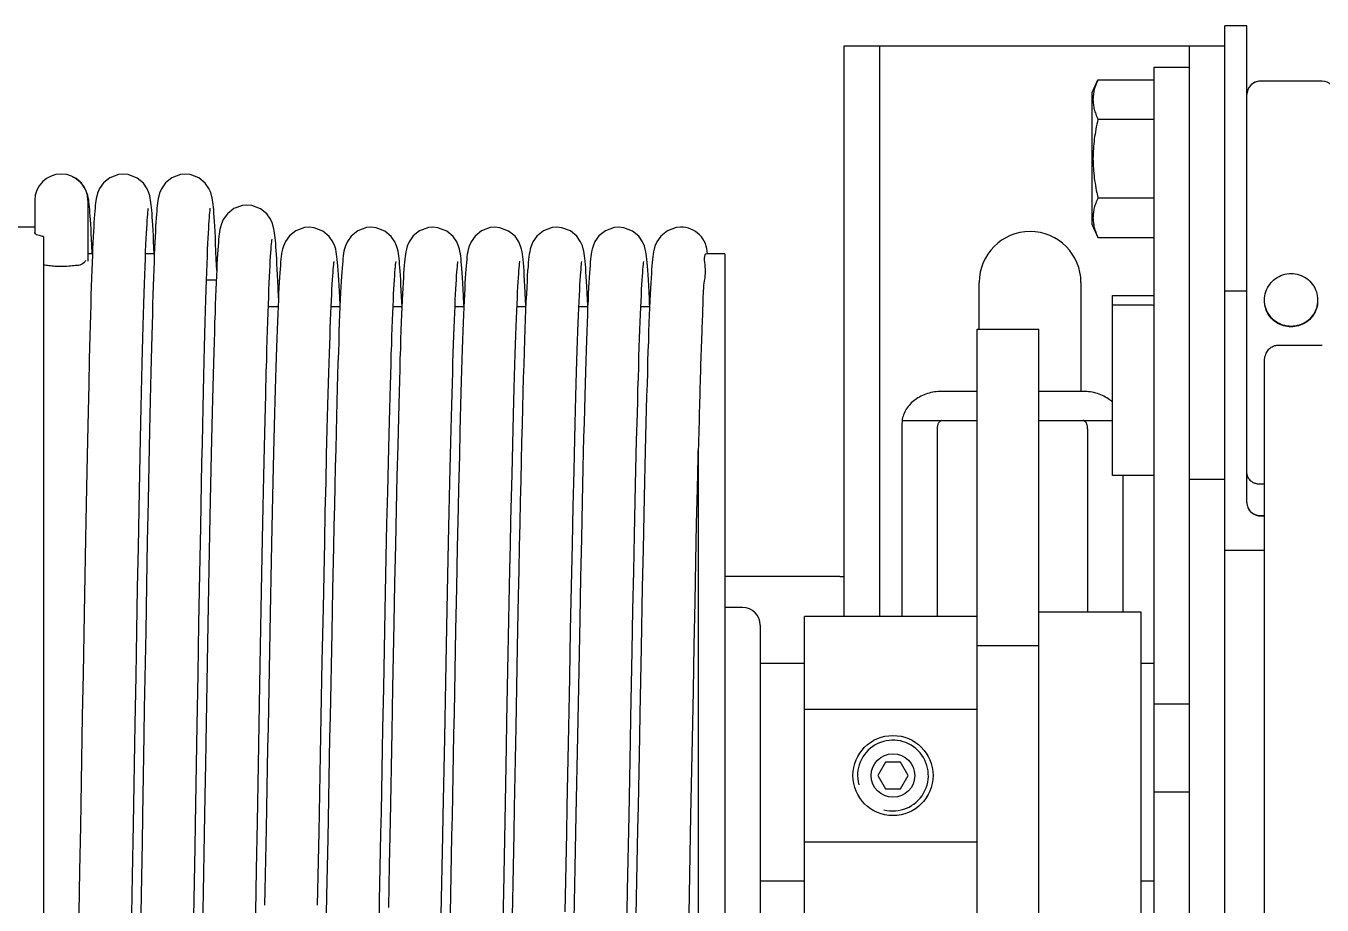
# Model space of a CAD drawing. Header units: millimetres. Extents: x 21899 to 38731, y -5425 to 3612.
# Drawn here: x 22186.1 to 22332.6, y -2726.8 to -2627.4 of the extents above; entities that cross this region are included whole.
import ezdxf

# ---------------------------------------------------------------- set-up
doc = ezdxf.new("R2010")
doc.units = ezdxf.units.MM

msp = doc.modelspace()

# ---------------------------------------------------------------- linework, layer by layer
at = {"color": 7, "linetype": 'Continuous'}
for p, q in [((22321.57, -2796.92), (22321.57, -2627.41)), ((22324.07, -2627.41), (22321.57, -2627.41)), ((22324.07, -2681.3), (22324.07, -2627.41)), ((22278.57, -2694.16), (22278.57, -2629.66)), ((22278.57, -2629.66), (22321.57, -2629.66)), ((22282.57, -2694.16), (22282.57, -2629.66)), ((22317.57, -2794.66), (22317.57, -2629.66)), ((22313.57, -2632.11), (22313.57, -2792.22)), ((22317.57, -2632.11), (22313.57, -2632.11)), ((22306.57, -2634.93), (22307.24, -2633.51)), ((22307.24, -2633.51), (22313.57, -2633.51)), ((22332.57, -2633.66), (22325.57, -2633.66)), ((22306.57, -2649.88), (22306.57, -2634.93)), ((22307.24, -2637.96), (22313.57, -2637.96)), ((22192.77, -2645.81), (22192.35, -2645.2)), ((22192.96, -2646.26), (22192.77, -2645.81)), ((22187.07, -2647.16), (22187.07, -2650.76)), ((22193.07, -2647.16), (22193.07, -2654)), ((22307.24, -2646.86), (22313.57, -2646.86)), ((22187.07, -2650.16), (22185.07, -2650.16)), ((22260.07, -2650.16), (22260.06, -2650.16)), ((22306.57, -2649.88), (22307.24, -2651.31)), ((22188.07, -2651.23), (22188.07, -2774.16)), ((22307.24, -2651.31), (22313.57, -2651.31)), ((22193.59, -2653.16), (22193.07, -2653.16)), ((22193.56, -2653.16), (22193.52, -2652.2)), ((22200.59, -2653.16), (22199.59, -2653.16)), ((22265.07, -2653.16), (22263.07, -2653.16)), ((22265.07, -2653.16), (22265.07, -2771.16)), ((22207.63, -2655.04), (22207.58, -2653.79)), ((22207.58, -2656.16), (22206.48, -2656.16)), ((22214.61, -2658.13), (22214.57, -2657)), ((22293.82, -2661.68), (22293.82, -2656.41)), ((22305.32, -2656.41), (22305.32, -2668.73)), ((22324.07, -2657.41), (22321.57, -2657.41)), ((22228.58, -2659.16), (22228.53, -2658.02)), ((22235.57, -2658.96), (22235.53, -2657.92)), ((22308.87, -2678.23), (22308.87, -2657.89)), ((22308.87, -2658.95), (22313.37, -2658.95)), ((22214.56, -2659.16), (22213.46, -2659.16)), ((22221.56, -2659.16), (22220.57, -2659.16)), ((22228.56, -2659.16), (22227.57, -2659.16)), ((22235.56, -2659.16), (22234.57, -2659.16)), ((22242.56, -2659.16), (22241.57, -2659.16)), ((22249.56, -2659.16), (22248.57, -2659.16)), ((22256.56, -2659.16), (22255.57, -2659.16)), ((22293.57, -2762.64), (22293.57, -2661.68)), ((22293.57, -2661.68), (22300.57, -2661.68)), ((22300.57, -2762.64), (22300.57, -2661.68)), ((22214.39, -2663.78), (22214.36, -2664.87)), ((22327.57, -2663.5), (22332.57, -2663.5)), ((22193.23, -2665.08), (22193.16, -2667.93)), ((22326.07, -2756.12), (22326.07, -2665.23)), ((22200.19, -2666.57), (22200.12, -2669.71)), ((22193.16, -2667.93), (22193.09, -2671)), ((22213.1, -2671.96), (22213.17, -2669.1)), ((22293.57, -2668.73), (22289.57, -2668.73)), ((22305.57, -2668.73), (22300.57, -2668.73)), ((22199.02, -2674.1), (22199.1, -2670.51)), ((22200.12, -2669.71), (22200.04, -2673.18)), ((22207.16, -2669.61), (22207.09, -2672.6)), ((22220.13, -2673.01), (22220.2, -2670.3)), ((22234.13, -2673), (22234.2, -2670.28)), ((22193.09, -2671), (22193.02, -2674.28)), ((22213.03, -2675.03), (22213.1, -2671.96)), ((22285.1, -2672.03), (22293.57, -2672.03)), ((22300.57, -2672.03), (22308.87, -2672.03)), ((22200.04, -2673.18), (22199.96, -2676.99)), ((22207.09, -2672.6), (22207.01, -2675.83)), ((22220.06, -2675.91), (22220.13, -2673.01)), ((22227.04, -2676.73), (22227.12, -2673.6)), ((22234.06, -2675.92), (22234.13, -2673)), ((22285.07, -2672.95), (22285.07, -2694.16)), ((22289.07, -2672.95), (22289.07, -2694.16)), ((22306.07, -2672.95), (22306.07, -2693.66)), ((22193.02, -2674.28), (22192.94, -2677.78)), ((22198.94, -2677.94), (22199.02, -2674.1)), ((22212.96, -2678.3), (22213.03, -2675.03)), ((22214.1, -2674.11), (22214.03, -2677.25)), ((22255.02, -2677.57), (22255.1, -2674.27)), ((22207.01, -2675.83), (22206.94, -2679.27)), ((22219.99, -2679.01), (22220.06, -2675.91)), ((22233.99, -2679.04), (22234.06, -2675.92)), ((22235.06, -2675.96), (22234.97, -2679.71)), ((22256.07, -2675.43), (22255.99, -2678.9)), ((22262.07, -2675.38), (22262.07, -2771.16)), ((22192.94, -2677.78), (22192.87, -2681.49)), ((22198.86, -2682.03), (22198.94, -2677.94)), ((22199.96, -2676.99), (22199.88, -2681.15)), ((22214.03, -2677.25), (22213.95, -2680.6)), ((22226.96, -2680.1), (22227.04, -2676.73)), ((22254.94, -2681.14), (22255.02, -2677.57)), ((22206.94, -2679.27), (22206.86, -2682.92)), ((22212.89, -2681.78), (22212.96, -2678.3)), ((22219.91, -2682.31), (22219.99, -2679.01)), ((22228, -2678.3), (22227.92, -2682.04)), ((22233.91, -2682.35), (22233.99, -2679.04)), ((22255.99, -2678.9), (22255.91, -2682.62)), ((22313.37, -2678.23), (22308.87, -2678.23)), ((22310.07, -2678.23), (22310.07, -2693.66)), ((22317.57, -2678.66), (22321.57, -2678.66)), ((22325.57, -2679.19), (22326.07, -2679.19)), ((22213.95, -2680.6), (22213.87, -2684.15)), ((22226.88, -2683.69), (22226.96, -2680.1)), ((22261.88, -2683.7), (22261.97, -2679.75)), ((22192.87, -2681.49), (22192.8, -2685.41)), ((22198.78, -2686.36), (22198.86, -2682.03)), ((22199.88, -2681.15), (22199.79, -2685.68)), ((22212.81, -2685.45), (22212.89, -2681.78)), ((22219.84, -2685.78), (22219.91, -2682.31)), ((22227.92, -2682.04), (22227.83, -2686.08)), ((22233.84, -2685.85), (22233.91, -2682.35)), ((22247.83, -2686.05), (22247.93, -2681.71)), ((22248.94, -2681.22), (22248.85, -2685.34)), ((22254.86, -2684.97), (22254.94, -2681.14)), ((22206.86, -2682.92), (22206.79, -2686.77)), ((22226.8, -2687.5), (22226.88, -2683.69)), ((22255.91, -2682.62), (22255.82, -2686.61)), ((22261.79, -2687.96), (22261.88, -2683.7)), ((22325.57, -2682.77), (22326.07, -2682.77)), ((22325.57, -2682.8), (22326.07, -2682.8)), ((22192.8, -2685.41), (22192.68, -2691.66)), ((22205.72, -2689.35), (22205.82, -2684.03)), ((22213.87, -2684.15), (22213.8, -2687.9)), ((22248.85, -2685.34), (22248.76, -2689.75)), ((22254.77, -2689.06), (22254.86, -2684.97)), ((22198.69, -2690.95), (22198.78, -2686.36)), ((22199.79, -2685.68), (22199.7, -2690.59)), ((22206.79, -2686.77), (22206.71, -2690.81)), ((22212.74, -2689.31), (22212.81, -2685.45)), ((22219.76, -2689.43), (22219.84, -2685.78)), ((22227.83, -2686.08), (22227.74, -2690.4)), ((22233.76, -2689.54), (22233.84, -2685.85)), ((22234.83, -2686.38), (22234.73, -2690.98)), ((22247.74, -2690.74), (22247.83, -2686.05)), ((22255.82, -2686.61), (22255.73, -2690.86)), ((22321.57, -2686.66), (22326.07, -2686.66)), ((22213.8, -2687.9), (22213.67, -2693.85)), ((22226.72, -2691.51), (22226.8, -2687.5)), ((22261.7, -2692.52), (22261.79, -2687.96)), ((22205.62, -2694.96), (22205.72, -2689.35)), ((22212.66, -2693.34), (22212.74, -2689.31)), ((22219.69, -2693.24), (22219.76, -2689.43)), ((22233.68, -2693.39), (22233.76, -2689.54)), ((22248.76, -2689.75), (22248.66, -2694.47)), ((22254.68, -2693.42), (22254.77, -2689.06)), ((22278.07, -2689.66), (22265.07, -2689.66)), ((22198.61, -2695.81), (22198.69, -2690.95)), ((22199.7, -2690.59), (22199.61, -2695.9)), ((22206.71, -2690.81), (22206.59, -2697.19)), ((22220.73, -2691.11), (22220.63, -2695.95)), ((22227.74, -2690.4), (22227.65, -2694.98)), ((22234.73, -2690.98), (22234.64, -2695.67)), ((22247.64, -2695.75), (22247.74, -2690.74)), ((22255.73, -2690.86), (22255.6, -2697.73)), ((22192.68, -2691.66), (22192.52, -2700.67)), ((22226.64, -2695.7), (22226.72, -2691.51)), ((22261.61, -2697.4), (22261.7, -2692.52)), ((22212.55, -2699.69), (22212.66, -2693.34)), ((22213.67, -2693.85), (22213.51, -2702.33)), ((22219.57, -2699.23), (22219.69, -2693.24)), ((22233.57, -2699.44), (22233.68, -2693.39)), ((22254.59, -2698.07), (22254.68, -2693.42)), ((22267.07, -2693.16), (22265.07, -2693.16)), ((22274.07, -2734.97), (22274.07, -2694.16)), ((22293.57, -2694.16), (22274.07, -2694.16)), ((22300.57, -2693.66), (22312.07, -2693.66)), ((22312.07, -2693.66), (22312.07, -2730.66)), ((22205.52, -2700.71), (22205.62, -2694.96)), ((22226.51, -2702.29), (22226.64, -2695.7)), ((22227.65, -2694.98), (22227.51, -2702.23)), ((22234.64, -2695.67), (22234.46, -2705.12)), ((22240.55, -2700.29), (22240.66, -2694.55)), ((22248.66, -2694.47), (22248.51, -2702.16)), ((22269.07, -2695.16), (22269.07, -2729.16)), ((22198.52, -2700.93), (22198.61, -2695.81)), ((22199.61, -2695.9), (22199.45, -2704.57)), ((22220.63, -2695.95), (22220.45, -2705.53)), ((22247.53, -2701.09), (22247.64, -2695.75)), ((22206.59, -2697.19), (22206.43, -2706.21)), ((22241.6, -2697.65), (22241.43, -2706.74)), ((22254.45, -2705.62), (22254.59, -2698.07)), ((22255.6, -2697.73), (22255.46, -2705.16)), ((22261.51, -2702.59), (22261.61, -2697.4)), ((22293.57, -2697.47), (22300.57, -2697.47)), ((22212.43, -2706.35), (22212.55, -2699.69)), ((22219.45, -2705.49), (22219.57, -2699.23)), ((22233.44, -2705.78), (22233.57, -2699.44)), ((22269.07, -2699.47), (22274.07, -2699.47)), ((22312.07, -2699.47), (22313.57, -2699.47)), ((22192.52, -2700.67), (22192.44, -2705.44)), ((22198.42, -2706.31), (22198.52, -2700.93)), ((22205.42, -2706.48), (22205.52, -2700.71)), ((22240.44, -2706.04), (22240.55, -2700.29)), ((22247.43, -2706.72), (22247.53, -2701.09)), ((22213.51, -2702.33), (22213.43, -2706.75)), ((22226.42, -2706.85), (22226.51, -2702.29)), ((22227.51, -2702.23), (22227.42, -2707.22)), ((22248.51, -2702.16), (22248.41, -2707.72)), ((22261.4, -2708.06), (22261.51, -2702.59)), ((22317.57, -2704.07), (22313.57, -2704.07)), ((22199.45, -2704.57), (22199.4, -2707.58)), ((22233.4, -2707.94), (22233.44, -2705.78)), ((22234.46, -2705.12), (22234.41, -2707.48)), ((22254.4, -2708.31), (22254.45, -2705.62)), ((22274.07, -2704.66), (22293.57, -2704.66)), ((22198.23, -2717.69), (22198.42, -2706.31)), ((22205.23, -2717.64), (22205.42, -2706.48)), ((22206.43, -2706.21), (22206.35, -2710.88)), ((22212.35, -2710.93), (22212.43, -2706.35)), ((22213.43, -2706.75), (22213.38, -2709)), ((22226.38, -2709.16), (22226.42, -2706.85)), ((22227.42, -2707.22), (22227.23, -2717.31)), ((22240.39, -2708.9), (22240.44, -2706.04)), ((22241.43, -2706.74), (22241.26, -2715.78)), ((22247.26, -2715.64), (22247.43, -2706.72)), ((22248.41, -2707.72), (22248.24, -2716.59)), ((22254.24, -2716.68), (22254.4, -2708.31)), ((22261.24, -2716.68), (22261.4, -2708.06)), ((22240.23, -2717.33), (22240.39, -2708.9)), ((22206.35, -2710.88), (22206.32, -2712.58)), ((22212.23, -2717.44), (22212.35, -2710.93)), ((22283.23, -2710.66), (22282.35, -2712.16)), ((22284.92, -2710.66), (22283.23, -2710.66)), ((22285.79, -2712.16), (22284.92, -2710.66)), ((22206.32, -2712.58), (22206.25, -2716.55)), ((22282.35, -2712.16), (22283.23, -2713.66)), ((22284.92, -2713.66), (22285.79, -2712.16)), ((22283.23, -2713.66), (22284.92, -2713.66)), ((22317.57, -2714.03), (22313.57, -2714.03)), ((22192.27, -2715.38), (22192.23, -2717.9)), ((22241.26, -2715.78), (22241.2, -2718.72)), ((22247.2, -2718.67), (22247.26, -2715.64)), ((22255.26, -2715.62), (22255.21, -2718.25)), ((22205.18, -2720.31), (22205.23, -2717.64)), ((22212.14, -2722.77), (22212.23, -2717.44)), ((22219.2, -2718.57), (22219.24, -2716.36)), ((22227.23, -2717.31), (22227.13, -2722.27)), ((22240.07, -2725.4), (22240.23, -2717.33)), ((22248.24, -2716.59), (22248.13, -2722.6)), ((22254.08, -2725.11), (22254.24, -2716.68)), ((22261.07, -2725.59), (22261.24, -2716.68)), ((22192.23, -2717.9), (22192.14, -2722.92)), ((22198.13, -2723.48), (22198.23, -2717.69)), ((22219.04, -2726.81), (22219.2, -2718.57)), ((22226.05, -2726.31), (22226.2, -2718.72)), ((22233.02, -2727.86), (22233.19, -2718.97)), ((22234.19, -2719), (22234.07, -2725.6)), ((22241.2, -2718.72), (22241.09, -2724.41)), ((22247.03, -2727.56), (22247.2, -2718.67)), ((22255.21, -2718.25), (22255.06, -2725.98)), ((22199.19, -2719.75), (22199.09, -2725.62)), ((22205.01, -2730.42), (22205.18, -2720.31)), ((22220.19, -2719.28), (22220.06, -2725.74)), ((22274.07, -2719.66), (22293.57, -2719.66)), ((22192.14, -2722.92), (22192.01, -2730.26)), ((22197.98, -2731.96), (22198.13, -2723.48)), ((22206.13, -2723.21), (22206.01, -2729.61)), ((22211.86, -2737.64), (22212.14, -2722.77)), ((22227.13, -2722.27), (22227.04, -2727.07)), ((22248.13, -2722.6), (22248.01, -2728.49)), ((22241.09, -2724.41), (22240.99, -2729.81)), ((22269.07, -2724.08), (22274.07, -2724.08)), ((22312.07, -2724.08), (22313.57, -2724.08)), ((22199.09, -2725.62), (22198.99, -2731.22)), ((22220.06, -2725.74), (22219.98, -2729.87)), ((22225.95, -2731.62), (22226.05, -2726.31)), ((22234.07, -2725.6), (22233.98, -2729.81)), ((22239.97, -2730.52), (22240.07, -2725.4)), ((22253.97, -2730.47), (22254.08, -2725.11)), ((22255.06, -2725.98), (22254.96, -2730.89)), ((22260.95, -2731.49), (22261.07, -2725.59))]:
    msp.add_line(p, q, dxfattribs=at)
at = {"color": 3, "linetype": 'Continuous'}
msp.add_line((22308.87, -2657.89), (22313.37, -2657.89), dxfattribs=at)
at = {"color": 7, "linetype": 'Continuous'}
for points in [[(22197.07, -2644.16), (22196.55, -2644.21), (22195.57, -2644.57), (22194.84, -2645.15), (22194.39, -2645.8), (22194.17, -2646.3), (22194.08, -2646.64), (22194.02, -2646.91), (22193.98, -2647.17), (22193.94, -2647.43), (22193.91, -2647.71), (22193.88, -2648.02), (22193.85, -2648.36), (22193.82, -2648.74)], [(22200.32, -2648.6), (22200.29, -2648.24), (22200.26, -2647.92), (22200.23, -2647.63), (22200.2, -2647.36), (22200.16, -2647.12), (22200.12, -2646.87), (22200.06, -2646.6), (22199.96, -2646.27), (22199.77, -2645.82), (22199.35, -2645.2), (22198.64, -2644.6), (22197.64, -2644.22), (22197.07, -2644.16)], [(22204.07, -2644.16), (22203.55, -2644.21), (22202.56, -2644.57), (22201.83, -2645.16), (22201.38, -2645.81), (22201.17, -2646.31), (22201.08, -2646.65), (22201.02, -2646.92), (22200.98, -2647.17), (22200.94, -2647.43), (22200.91, -2647.7), (22200.88, -2648.01), (22200.85, -2648.35), (22200.82, -2648.73), (22200.79, -2649.14), (22200.76, -2649.6), (22200.73, -2650.1), (22200.7, -2650.65), (22200.67, -2651.24), (22200.64, -2651.88), (22200.61, -2652.57), (22200.58, -2653.31), (22200.55, -2654.1), (22200.52, -2654.95), (22200.49, -2655.84), (22200.46, -2656.79), (22200.43, -2657.8), (22200.39, -2658.86), (22200.36, -2659.98), (22200.33, -2661.17), (22200.29, -2662.41), (22200.26, -2663.73), (22200.19, -2666.57)], [(22207.32, -2648.61), (22207.29, -2648.23), (22207.26, -2647.91), (22207.23, -2647.61), (22207.19, -2647.35), (22207.16, -2647.1), (22207.12, -2646.86), (22207.06, -2646.59), (22206.96, -2646.25), (22206.75, -2645.79), (22206.33, -2645.18), (22205.61, -2644.59), (22204.63, -2644.22), (22204.07, -2644.16)], [(22192.35, -2645.2), (22191.64, -2644.6), (22191.37, -2644.5)], [(22193.25, -2647.87), (22193.22, -2647.59), (22193.19, -2647.34), (22193.16, -2647.1), (22193.12, -2646.85), (22193.06, -2646.59), (22192.96, -2646.26)], [(22193.82, -2648.74), (22193.79, -2649.16), (22193.76, -2649.62), (22193.73, -2650.12), (22193.7, -2650.68), (22193.67, -2651.27), (22193.64, -2651.92), (22193.61, -2652.62), (22193.58, -2653.36), (22193.55, -2654.16), (22193.52, -2655.01), (22193.49, -2655.91), (22193.46, -2656.87), (22193.42, -2657.88), (22193.39, -2658.94), (22193.36, -2660.06), (22193.33, -2661.23), (22193.29, -2662.46), (22193.23, -2665.08)], [(22193.52, -2652.2), (22193.49, -2651.53), (22193.46, -2650.91), (22193.43, -2650.34), (22193.4, -2649.82), (22193.37, -2649.34), (22193.34, -2648.91), (22193.31, -2648.53), (22193.28, -2648.18), (22193.25, -2647.87)], [(22199.1, -2670.51), (22199.18, -2667.18), (22199.21, -2665.62), (22199.25, -2664.12), (22199.29, -2662.69), (22199.32, -2661.33), (22199.36, -2660.04), (22199.4, -2658.82), (22199.43, -2657.67), (22199.47, -2656.58), (22199.5, -2655.57), (22199.54, -2654.62), (22199.57, -2653.73), (22199.6, -2652.92), (22199.64, -2652.17), (22199.67, -2651.49), (22199.7, -2650.87), (22199.73, -2650.32), (22199.76, -2649.82), (22199.79, -2649.39), (22199.81, -2649.02), (22199.84, -2648.7), (22199.86, -2648.45), (22199.88, -2648.24), (22199.9, -2648.09), (22199.92, -2648)], [(22200.56, -2653.16), (22200.53, -2652.45), (22200.5, -2651.75), (22200.47, -2651.1), (22200.44, -2650.5), (22200.41, -2649.95), (22200.38, -2649.46), (22200.35, -2649.01), (22200.32, -2648.6)], [(22205.82, -2684.03), (22205.92, -2679.09), (22205.96, -2676.79), (22206.01, -2674.6), (22206.05, -2672.54), (22206.1, -2670.58), (22206.14, -2668.73), (22206.18, -2666.97), (22206.22, -2665.31), (22206.26, -2663.74), (22206.3, -2662.27), (22206.34, -2660.88), (22206.37, -2659.58), (22206.41, -2658.36), (22206.45, -2657.22), (22206.48, -2656.17), (22206.52, -2655.2), (22206.55, -2654.3), (22206.58, -2653.47), (22206.61, -2652.71), (22206.64, -2652.02), (22206.67, -2651.39), (22206.7, -2650.82), (22206.73, -2650.3), (22206.76, -2649.84), (22206.78, -2649.44), (22206.81, -2649.08), (22206.83, -2648.77), (22206.86, -2648.5), (22206.88, -2648.29), (22206.9, -2648.12), (22206.91, -2648.01)], [(22211.05, -2647.67), (22210.55, -2647.71), (22209.57, -2648.06), (22208.84, -2648.64), (22208.38, -2649.28), (22208.16, -2649.79), (22208.06, -2650.14), (22208, -2650.42), (22207.95, -2650.67), (22207.92, -2650.94), (22207.88, -2651.23), (22207.85, -2651.55), (22207.82, -2651.91), (22207.79, -2652.3), (22207.76, -2652.74), (22207.73, -2653.22), (22207.7, -2653.76), (22207.66, -2654.34), (22207.63, -2654.98), (22207.6, -2655.66), (22207.57, -2656.4), (22207.54, -2657.19), (22207.5, -2658.04), (22207.47, -2658.94), (22207.44, -2659.9), (22207.4, -2660.91), (22207.37, -2661.98), (22207.33, -2663.11), (22207.3, -2664.3), (22207.27, -2665.54), (22207.23, -2666.84), (22207.16, -2669.61)], [(22207.58, -2653.79), (22207.55, -2652.89), (22207.51, -2652.06), (22207.48, -2651.32), (22207.44, -2650.65), (22207.41, -2650.04), (22207.38, -2649.51), (22207.35, -2649.03), (22207.32, -2648.61)], [(22214.24, -2651.37), (22214.21, -2651.09), (22214.18, -2650.83), (22214.14, -2650.59), (22214.1, -2650.34), (22214.03, -2650.07), (22213.93, -2649.73), (22213.72, -2649.26), (22213.29, -2648.66), (22212.57, -2648.08), (22211.59, -2647.72), (22211.05, -2647.67)], [(22218.07, -2650.16), (22217.56, -2650.21), (22216.58, -2650.56), (22215.85, -2651.14), (22215.39, -2651.78), (22215.17, -2652.29), (22215.07, -2652.65), (22215.01, -2652.93), (22214.97, -2653.19), (22214.93, -2653.47), (22214.89, -2653.77), (22214.86, -2654.11)], [(22221.26, -2653.82), (22221.22, -2653.5), (22221.18, -2653.21), (22221.14, -2652.94), (22221.08, -2652.65), (22220.98, -2652.3), (22220.77, -2651.82), (22220.35, -2651.2), (22219.63, -2650.6), (22218.64, -2650.22), (22218.07, -2650.16)], [(22225.07, -2650.16), (22224.57, -2650.21), (22223.57, -2650.57), (22222.83, -2651.16), (22222.4, -2651.78), (22222.19, -2652.26), (22222.08, -2652.6), (22222.02, -2652.89), (22221.97, -2653.15), (22221.94, -2653.41), (22221.9, -2653.7), (22221.87, -2654.02), (22221.84, -2654.38)], [(22228.24, -2653.69), (22228.21, -2653.41), (22228.17, -2653.15), (22228.13, -2652.89), (22228.07, -2652.62), (22227.97, -2652.28), (22227.77, -2651.82), (22227.36, -2651.2), (22226.64, -2650.6), (22225.64, -2650.22), (22225.07, -2650.16)], [(22232.07, -2650.16), (22231.56, -2650.21), (22230.57, -2650.57), (22229.84, -2651.15), (22229.39, -2651.8), (22229.17, -2652.31), (22229.07, -2652.66), (22229.01, -2652.94), (22228.96, -2653.21), (22228.93, -2653.49), (22228.89, -2653.79), (22228.86, -2654.13)], [(22235.25, -2653.73), (22235.21, -2653.44), (22235.18, -2653.17), (22235.13, -2652.91), (22235.07, -2652.63), (22234.97, -2652.29), (22234.77, -2651.82), (22234.35, -2651.2), (22233.63, -2650.6), (22232.64, -2650.22), (22232.07, -2650.16)], [(22239.07, -2650.16), (22238.55, -2650.21), (22237.56, -2650.57), (22236.83, -2651.16), (22236.38, -2651.81), (22236.17, -2652.32), (22236.07, -2652.67), (22236.01, -2652.95), (22235.96, -2653.22), (22235.92, -2653.5), (22235.89, -2653.81), (22235.86, -2654.15)], [(22242.26, -2653.83), (22242.22, -2653.51), (22242.18, -2653.22), (22242.14, -2652.94), (22242.08, -2652.66), (22241.98, -2652.3), (22241.77, -2651.82), (22241.35, -2651.19), (22240.63, -2650.6), (22239.64, -2650.22), (22239.07, -2650.16)], [(22246.07, -2650.16), (22245.56, -2650.21), (22244.56, -2650.57), (22243.82, -2651.17), (22243.38, -2651.8), (22243.17, -2652.29), (22243.07, -2652.65), (22243.01, -2652.94), (22242.96, -2653.21), (22242.92, -2653.51), (22242.89, -2653.83), (22242.85, -2654.2)], [(22249.24, -2653.69), (22249.21, -2653.41), (22249.17, -2653.15), (22249.13, -2652.89), (22249.07, -2652.61), (22248.96, -2652.27), (22248.76, -2651.8), (22248.34, -2651.19), (22247.62, -2650.59), (22246.63, -2650.22), (22246.07, -2650.16)], [(22253.07, -2650.16), (22252.56, -2650.21), (22251.58, -2650.56), (22250.84, -2651.15), (22250.39, -2651.79), (22250.17, -2652.3), (22250.07, -2652.65), (22250.01, -2652.94), (22249.97, -2653.2), (22249.93, -2653.48), (22249.89, -2653.78), (22249.86, -2654.12)], [(22256.26, -2653.8), (22256.22, -2653.48), (22256.18, -2653.2), (22256.14, -2652.93), (22256.07, -2652.64), (22255.97, -2652.3), (22255.77, -2651.82), (22255.35, -2651.19), (22254.63, -2650.6), (22253.64, -2650.22), (22253.07, -2650.16)], [(22260.06, -2650.16), (22259.55, -2650.21), (22258.57, -2650.57), (22257.83, -2651.16), (22257.38, -2651.8), (22257.17, -2652.31), (22257.07, -2652.66), (22257.01, -2652.95), (22256.96, -2653.21), (22256.93, -2653.5), (22256.89, -2653.8), (22256.86, -2654.14)], [(22213.17, -2669.1), (22213.24, -2666.46), (22213.28, -2665.22), (22213.31, -2664.04), (22213.34, -2662.91), (22213.38, -2661.83), (22213.41, -2660.8), (22213.44, -2659.83), (22213.47, -2658.92), (22213.51, -2658.05), (22213.54, -2657.24), (22213.57, -2656.49), (22213.6, -2655.78), (22213.63, -2655.13), (22213.66, -2654.53), (22213.69, -2653.98), (22213.72, -2653.49), (22213.75, -2653.05), (22213.78, -2652.66), (22213.8, -2652.33), (22213.83, -2652.05), (22213.85, -2651.82), (22213.87, -2651.65), (22213.89, -2651.53), (22213.89, -2651.52)], [(22214.57, -2657), (22214.53, -2656.24), (22214.5, -2655.53), (22214.47, -2654.89), (22214.44, -2654.29), (22214.41, -2653.75), (22214.38, -2653.25), (22214.35, -2652.79), (22214.32, -2652.38), (22214.3, -2652.01), (22214.27, -2651.67), (22214.24, -2651.37)], [(22214.86, -2654.11), (22214.83, -2654.48), (22214.8, -2654.89), (22214.76, -2655.34), (22214.73, -2655.85), (22214.7, -2656.4), (22214.67, -2657.01), (22214.63, -2657.66), (22214.6, -2658.37), (22214.57, -2659.14), (22214.53, -2659.96), (22214.5, -2660.83), (22214.46, -2661.76), (22214.43, -2662.74), (22214.39, -2663.78)], [(22220.2, -2670.3), (22220.27, -2667.8), (22220.31, -2666.63), (22220.34, -2665.51), (22220.37, -2664.45), (22220.41, -2663.43), (22220.44, -2662.47), (22220.47, -2661.56), (22220.51, -2660.7), (22220.54, -2659.89), (22220.57, -2659.13), (22220.6, -2658.43), (22220.63, -2657.78), (22220.66, -2657.17), (22220.69, -2656.62), (22220.72, -2656.12), (22220.75, -2655.67), (22220.78, -2655.27), (22220.81, -2654.93), (22220.84, -2654.63), (22220.86, -2654.38), (22220.88, -2654.19), (22220.9, -2654.06), (22220.9, -2654.05)], [(22221.84, -2654.38), (22221.8, -2654.79), (22221.77, -2655.24), (22221.74, -2655.74), (22221.7, -2656.3), (22221.67, -2656.92), (22221.64, -2657.6), (22221.6, -2658.35), (22221.56, -2659.15), (22221.53, -2660.03), (22221.49, -2660.98), (22221.45, -2662), (22221.42, -2663.1), (22221.38, -2664.29), (22221.34, -2665.55), (22221.3, -2666.91), (22221.25, -2668.36), (22221.21, -2669.92), (22221.17, -2671.58), (22221.12, -2673.36), (22221.08, -2675.27), (22221.03, -2677.29), (22220.98, -2679.42), (22220.93, -2681.64), (22220.88, -2683.94), (22220.83, -2686.3), (22220.73, -2691.11)], [(22221.57, -2658.96), (22221.54, -2658.16), (22221.5, -2657.41), (22221.47, -2656.72), (22221.43, -2656.1), (22221.4, -2655.53), (22221.36, -2655.03), (22221.33, -2654.57), (22221.29, -2654.17), (22221.26, -2653.82)], [(22227.12, -2673.6), (22227.19, -2670.71), (22227.23, -2669.35), (22227.26, -2668.05), (22227.3, -2666.82), (22227.34, -2665.65), (22227.37, -2664.53), (22227.41, -2663.48), (22227.44, -2662.49), (22227.47, -2661.56), (22227.51, -2660.68), (22227.54, -2659.87), (22227.57, -2659.1), (22227.6, -2658.4), (22227.63, -2657.75), (22227.66, -2657.15), (22227.7, -2656.6), (22227.72, -2656.11), (22227.75, -2655.66), (22227.78, -2655.27), (22227.81, -2654.92), (22227.84, -2654.63), (22227.86, -2654.38), (22227.88, -2654.19), (22227.9, -2654.05)], [(22228.86, -2654.13), (22228.83, -2654.5), (22228.79, -2654.92), (22228.76, -2655.38), (22228.73, -2655.89), (22228.7, -2656.44), (22228.66, -2657.05), (22228.63, -2657.71), (22228.6, -2658.42), (22228.56, -2659.19), (22228.53, -2660.01), (22228.49, -2660.9), (22228.46, -2661.84), (22228.42, -2662.84), (22228.39, -2663.91), (22228.35, -2665.04), (22228.32, -2666.23), (22228.28, -2667.49), (22228.24, -2668.82), (22228.2, -2670.22), (22228.17, -2671.69), (22228.13, -2673.23), (22228.09, -2674.84), (22228, -2678.3)], [(22228.53, -2658.02), (22228.5, -2657.32), (22228.46, -2656.69), (22228.43, -2656.12), (22228.4, -2655.6), (22228.37, -2655.13), (22228.34, -2654.71), (22228.31, -2654.33), (22228.28, -2653.99), (22228.24, -2653.69)], [(22234.2, -2670.28), (22234.27, -2667.78), (22234.31, -2666.6), (22234.34, -2665.48), (22234.37, -2664.41), (22234.41, -2663.4), (22234.44, -2662.43), (22234.47, -2661.52), (22234.51, -2660.66), (22234.54, -2659.86), (22234.57, -2659.1), (22234.6, -2658.4), (22234.63, -2657.75), (22234.66, -2657.15), (22234.7, -2656.6), (22234.72, -2656.11), (22234.75, -2655.66), (22234.78, -2655.26), (22234.81, -2654.92), (22234.84, -2654.62), (22234.86, -2654.38), (22234.88, -2654.19), (22234.9, -2654.05)], [(22235.86, -2654.15), (22235.82, -2654.53), (22235.79, -2654.95), (22235.76, -2655.41), (22235.73, -2655.92), (22235.69, -2656.48), (22235.66, -2657.09), (22235.63, -2657.75), (22235.59, -2658.47), (22235.56, -2659.24), (22235.53, -2660.07), (22235.49, -2660.96), (22235.46, -2661.9), (22235.42, -2662.91), (22235.39, -2663.98), (22235.35, -2665.11), (22235.31, -2666.31), (22235.28, -2667.57), (22235.24, -2668.89), (22235.2, -2670.28), (22235.16, -2671.73), (22235.13, -2673.25), (22235.06, -2675.96)], [(22235.53, -2657.92), (22235.49, -2657.17), (22235.45, -2656.49), (22235.42, -2655.88), (22235.38, -2655.34), (22235.35, -2654.85), (22235.31, -2654.43), (22235.28, -2654.06), (22235.25, -2653.73)], [(22241.01, -2678.08), (22241.09, -2674.71), (22241.13, -2672.99), (22241.17, -2671.36), (22241.22, -2669.82), (22241.26, -2668.37), (22241.3, -2667.01), (22241.33, -2665.73), (22241.37, -2664.53), (22241.41, -2663.41), (22241.44, -2662.37), (22241.48, -2661.39), (22241.51, -2660.48), (22241.55, -2659.64), (22241.58, -2658.86), (22241.62, -2658.14), (22241.65, -2657.49), (22241.68, -2656.89), (22241.71, -2656.35), (22241.74, -2655.87), (22241.77, -2655.45), (22241.8, -2655.08), (22241.82, -2654.76), (22241.85, -2654.49), (22241.87, -2654.28), (22241.89, -2654.13), (22241.91, -2654.03), (22241.91, -2654.02)], [(22242.85, -2654.2), (22242.82, -2654.62), (22242.78, -2655.1), (22242.74, -2655.64), (22242.71, -2656.26), (22242.67, -2656.95), (22242.63, -2657.72), (22242.59, -2658.57), (22242.55, -2659.51), (22242.51, -2660.55), (22242.47, -2661.68), (22242.42, -2662.91), (22242.38, -2664.24), (22242.33, -2665.67), (22242.29, -2667.2), (22242.24, -2668.85), (22242.19, -2670.6), (22242.15, -2672.47), (22242.1, -2674.45), (22242.04, -2676.56), (22241.99, -2678.8), (22241.94, -2681.16), (22241.89, -2683.66), (22241.83, -2686.27), (22241.77, -2688.99), (22241.72, -2691.8), (22241.6, -2697.65)], [(22242.57, -2658.96), (22242.55, -2658.41), (22242.51, -2657.6), (22242.47, -2656.86), (22242.44, -2656.2), (22242.4, -2655.61), (22242.37, -2655.08), (22242.33, -2654.61), (22242.3, -2654.2), (22242.26, -2653.83)], [(22247.93, -2681.71), (22248.02, -2677.72), (22248.06, -2675.86), (22248.11, -2674.09), (22248.15, -2672.41), (22248.19, -2670.81), (22248.23, -2669.3), (22248.27, -2667.88), (22248.31, -2666.53), (22248.35, -2665.28), (22248.39, -2664.1), (22248.42, -2663), (22248.46, -2661.97), (22248.49, -2661.02), (22248.53, -2660.14), (22248.56, -2659.32), (22248.6, -2658.57), (22248.63, -2657.88), (22248.66, -2657.25), (22248.69, -2656.67), (22248.72, -2656.16), (22248.75, -2655.7), (22248.78, -2655.29), (22248.81, -2654.93), (22248.84, -2654.63), (22248.86, -2654.38), (22248.88, -2654.19), (22248.9, -2654.05)], [(22249.86, -2654.12), (22249.83, -2654.49), (22249.79, -2654.91), (22249.76, -2655.37), (22249.73, -2655.88), (22249.7, -2656.43), (22249.66, -2657.04), (22249.63, -2657.71), (22249.6, -2658.43), (22249.56, -2659.22), (22249.53, -2660.06), (22249.49, -2660.97), (22249.46, -2661.94), (22249.42, -2662.97), (22249.38, -2664.08), (22249.35, -2665.26), (22249.31, -2666.51), (22249.27, -2667.83), (22249.23, -2669.23), (22249.19, -2670.71), (22249.15, -2672.27), (22249.11, -2673.9), (22249.07, -2675.61), (22249.02, -2677.41), (22248.94, -2681.22)], [(22249.57, -2658.96), (22249.55, -2658.36), (22249.51, -2657.6), (22249.48, -2656.91), (22249.44, -2656.28), (22249.41, -2655.72), (22249.37, -2655.22), (22249.34, -2654.77), (22249.31, -2654.37), (22249.28, -2654.01), (22249.24, -2653.69)], [(22255.1, -2674.27), (22255.18, -2671.24), (22255.22, -2669.82), (22255.25, -2668.48), (22255.29, -2667.2), (22255.33, -2665.98), (22255.36, -2664.83), (22255.4, -2663.75), (22255.43, -2662.72), (22255.47, -2661.76), (22255.5, -2660.86), (22255.53, -2660.02), (22255.57, -2659.23), (22255.6, -2658.51), (22255.63, -2657.83), (22255.66, -2657.22), (22255.69, -2656.65), (22255.72, -2656.14), (22255.75, -2655.69), (22255.78, -2655.28), (22255.81, -2654.93), (22255.84, -2654.63), (22255.86, -2654.38), (22255.88, -2654.19), (22255.9, -2654.05)], [(22256.86, -2654.14), (22256.82, -2654.52), (22256.79, -2654.94), (22256.76, -2655.4), (22256.73, -2655.91), (22256.69, -2656.47), (22256.66, -2657.08), (22256.63, -2657.75), (22256.59, -2658.48), (22256.56, -2659.27), (22256.53, -2660.12), (22256.49, -2661.03), (22256.45, -2662.01), (22256.42, -2663.05), (22256.38, -2664.16), (22256.34, -2665.34), (22256.31, -2666.59), (22256.27, -2667.9), (22256.23, -2669.28), (22256.19, -2670.72), (22256.15, -2672.23), (22256.07, -2675.43)], [(22256.57, -2658.96), (22256.54, -2658.26), (22256.51, -2657.48), (22256.47, -2656.78), (22256.43, -2656.13), (22256.4, -2655.55), (22256.36, -2655.03), (22256.33, -2654.57), (22256.29, -2654.16), (22256.26, -2653.8)], [(22313.37, -2658.95), (22313.47, -2658.96), (22313.55, -2658.97), (22313.57, -2659)], [(22214.36, -2664.87), (22214.32, -2666.03), (22214.29, -2667.23), (22214.25, -2668.5), (22214.21, -2669.82), (22214.18, -2671.19), (22214.1, -2674.11)], [(22261.97, -2679.75), (22262.06, -2676.11), (22262.07, -2675.39)], [(22240.66, -2694.55), (22240.78, -2688.89), (22240.83, -2686.1), (22240.89, -2683.37), (22240.95, -2680.69), (22241.01, -2678.08)], [(22313.57, -2678.29), (22313.55, -2678.26), (22313.47, -2678.24), (22313.37, -2678.23)], [(22234.97, -2679.71), (22234.92, -2681.89), (22234.83, -2686.38)], [(22192.44, -2705.44), (22192.4, -2707.88), (22192.27, -2715.38)], [(22219.24, -2716.36), (22219.41, -2707.62), (22219.45, -2705.49)], [(22220.45, -2705.53), (22220.4, -2707.88), (22220.27, -2714.81)], [(22255.46, -2705.16), (22255.41, -2707.73), (22255.26, -2715.62)], [(22199.4, -2707.58), (22199.25, -2716.73), (22199.19, -2719.75)], [(22233.19, -2718.97), (22233.24, -2716.74), (22233.4, -2707.94)], [(22234.41, -2707.48), (22234.24, -2716.74), (22234.19, -2719)], [(22213.38, -2709), (22213.25, -2715.86), (22213.21, -2718.17)], [(22226.2, -2718.72), (22226.25, -2716.28), (22226.38, -2709.16)], [(22220.27, -2714.81), (22220.23, -2717.06), (22220.19, -2719.28)], [(22206.25, -2716.55), (22206.17, -2721.01), (22206.13, -2723.21)], [(22213.21, -2718.17), (22213.08, -2725.13), (22213.04, -2726.8)]]:
    msp.add_lwpolyline(points, dxfattribs=at)
for radius in [4.53, 2.46]:
    msp.add_circle((22284.07, -2712.16), radius, dxfattribs=at)
for centre, radius, start, end in [((22325.57, -2635.16), 1.5, 90, 180), ((22332.57, -2635.16), 1.5, 0, 90), ((22190.07, -2647.16), 3, 0, 180), ((22299.57, -2656.41), 5.75, 0, 180), ((22278.07, -2684.66), 5, 270, 275.8604), ((22267.07, -2695.16), 2, 0, 90)]:
    msp.add_arc(centre, radius, start, end, dxfattribs=at)
at = {"color": 4, "linetype": 'Continuous'}
msp.add_arc((22260.09, -2653.17), 3.01, 0, 90.5152, dxfattribs=at)
at = {"color": 2, "linetype": 'Continuous'}
msp.add_arc((22284.07, -2712.16), 4, 255, 195, dxfattribs=at)
at = {"color": 7, "linetype": 'Continuous'}
for points, start_tangent, end_tangent in [([(22307.24, -2633.51), (22307, -2634.08), (22306.82, -2634.63), (22306.72, -2635.18), (22306.68, -2635.73), (22306.72, -2636.28), (22306.82, -2636.83), (22307, -2637.38), (22307.24, -2637.96)], (-0.19534, -0.418907), (0.19534, -0.418907)), ([(22324.45, -2634.17), (22324.24, -2634.48)], (-0.025072, -0.028421), (-0.017207, -0.033823)), ([(22324.58, -2634.04), (22324.51, -2634.1), (22324.45, -2634.17)], (-0.014, -0.01235), (-0.01235, -0.014)), ([(22324.89, -2633.83), (22324.58, -2634.04)], (-0.03388, -0.01722), (-0.028463, -0.02511)), ([(22325.05, -2633.76), (22325, -2633.78), (22324.89, -2633.83)], (-0.015535, -0.005821), (-0.014771, -0.007508)), ([(22325.57, -2633.66), (22325.05, -2633.76)], (-0.053582, 0), (-0.050592, -0.018958)), ([(22324.17, -2634.64), (22324.07, -2635.16)], (-0.018942, -0.050573), (0, -0.053558)), ([(22324.24, -2634.48), (22324.19, -2634.59), (22324.17, -2634.64)], (-0.00755, -0.01484), (-0.005847, -0.015612)), ([(22307.24, -2637.96), (22307, -2639.09), (22306.83, -2640.2), (22306.72, -2641.3), (22306.68, -2642.41)], (-0.102043, -0.437666), (0, -0.449404)), ([(22306.68, -2642.41), (22306.72, -2643.51), (22306.83, -2644.61), (22307, -2645.72), (22307.24, -2646.86)], (0, -0.449404), (0.102043, -0.437666)), ([(22307.24, -2646.86), (22307, -2647.43), (22306.82, -2647.98), (22306.72, -2648.53), (22306.68, -2649.08), (22306.72, -2649.63), (22306.82, -2650.18), (22307, -2650.73), (22307.24, -2651.31)], (-0.19534, -0.418907), (0.19534, -0.418907)), ([(22188.07, -2651.23), (22187.58, -2651.11), (22187.08, -2650.8), (22187.08, -2650.78)], (-0.111326, 0.021987), (0.023555, 0.073651)), ([(22263.07, -2653.16), (22262.82, -2654.64), (22262.7, -2656.47), (22262.57, -2658.99), (22262.45, -2662.19), (22262.32, -2666.01), (22262.2, -2670.42), (22262.07, -2675.38)], (-2.225026, 0), (-0.053723, -2.224378)), ([(22190.07, -2654.61), (22189.35, -2654.59), (22188.67, -2654.53), (22188.07, -2654.44)], (-0.200968, 0), (-0.197342, 0.038001)), ([(22192.79, -2653.91), (22192.32, -2654.39), (22191.67, -2654.51), (22190.9, -2654.58), (22190.07, -2654.61)], (-0.074075, -0.227732), (-0.283924, 0)), ([(22326.07, -2658.39), (22326.22, -2657.47), (22326.65, -2656.63), (22327.31, -2655.97), (22328.15, -2655.55), (22329.07, -2655.4)], (0, 0.47041), (0.468493, 0)), ([(22329.07, -2655.4), (22330, -2655.55), (22330.84, -2655.97), (22331.5, -2656.63), (22331.93, -2657.47), (22332.07, -2658.39)], (0.468493, 0), (0, -0.47041)), ([(22329.07, -2661.38), (22328.15, -2661.23), (22327.31, -2660.81), (22326.65, -2660.15), (22326.22, -2659.32), (22326.07, -2658.39)], (-0.468493, 0), (0, 0.47041)), ([(22329.07, -2661.43), (22328.24, -2661.31), (22327.47, -2660.98), (22326.83, -2660.44), (22326.35, -2659.74), (22326.11, -2658.93), (22326.07, -2658.5)], (-0.463738, 0), (0, 0.465482)), ([(22332.07, -2658.39), (22331.93, -2659.32), (22331.5, -2660.15), (22330.84, -2660.81), (22330, -2661.23), (22329.07, -2661.38)], (0, -0.47041), (-0.468493, 0)), ([(22332.07, -2658.5), (22332.04, -2658.93), (22331.79, -2659.74), (22331.32, -2660.44), (22330.67, -2660.98), (22329.9, -2661.31), (22329.07, -2661.43)], (0, -0.465482), (-0.463738, 0)), ([(22326.07, -2665.24), (22326.16, -2664.66), (22326.39, -2664.17), (22326.73, -2663.8), (22327.14, -2663.58), (22327.57, -2663.5)], (0, 0.253828), (0.253828, 0)), ([(22289.57, -2668.73), (22288.76, -2668.79), (22287.97, -2668.98), (22287.23, -2669.28), (22286.57, -2669.68), (22286.01, -2670.17), (22285.57, -2670.74), (22285.27, -2671.37), (22285.1, -2672.03)], (-0.604215, 0), (-0.081171, -0.598738)), ([(22308.88, -2669.93), (22308.57, -2669.68), (22307.92, -2669.28), (22307.18, -2668.98), (22306.39, -2668.79), (22305.57, -2668.73)], (-0.268129, 0.240273), (-0.359545, 0)), ([(22285.1, -2672.03), (22285.09, -2672.34), (22285.08, -2672.64), (22285.07, -2672.95)], (-0.005583, -0.091767), (0, -0.091937)), ([(22289.57, -2672.03), (22289.47, -2672.05), (22289.37, -2672.11), (22289.29, -2672.2), (22289.22, -2672.31), (22289.16, -2672.44), (22289.11, -2672.59), (22289.08, -2672.76), (22289.07, -2672.95)], (-0.113686, 0), (0, -0.113686)), ([(22306.07, -2672.95), (22306.06, -2672.76), (22306.03, -2672.59), (22305.99, -2672.44), (22305.93, -2672.31), (22305.86, -2672.2), (22305.77, -2672.11), (22305.68, -2672.05), (22305.57, -2672.03)], (0, 0.113686), (-0.113686, 0)), ([(22324.07, -2678.01), (22324.17, -2678.43), (22324.51, -2678.84), (22324.77, -2679.01), (22325.13, -2679.14), (22325.57, -2679.19)], (0, -0.210669), (0.210669, 0)), ([(22324.07, -2681.27), (22324.19, -2681.84), (22324.51, -2682.33), (22325, -2682.65), (22325.57, -2682.77)], (0, -0.234093), (0.234093, 0)), ([(22324.07, -2681.3), (22324.17, -2681.84), (22324.31, -2682.1), (22324.51, -2682.35), (22324.77, -2682.57), (22325.13, -2682.73), (22325.57, -2682.8)], (0, -0.235061), (0.235061, 0))]:
    msp.add_spline(points, degree=3, dxfattribs=dict(at, start_tangent=start_tangent, end_tangent=end_tangent))
at = {"color": 3, "linetype": 'Continuous', "start_tangent": (0.020006, 0), "end_tangent": (0.020007, -0.000249)}
msp.add_spline([(22313.37, -2657.89), (22313.57, -2657.89)], degree=3, dxfattribs=at)

doc.saveas('drawing.dxf')
